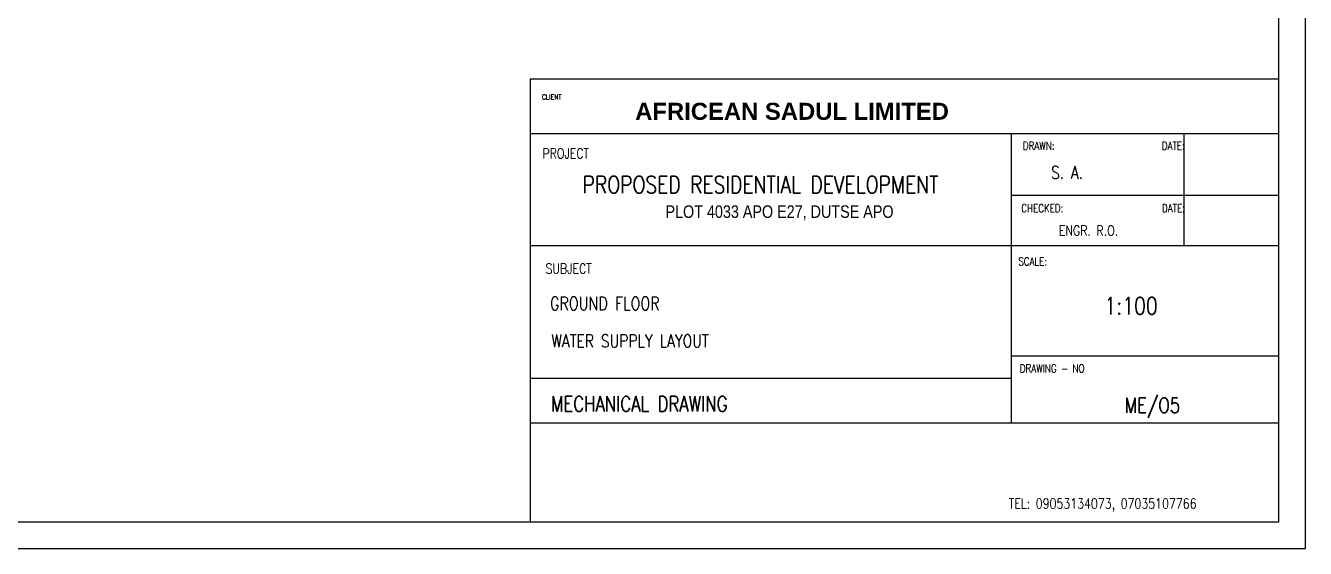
# Model space of a CAD drawing. Header units: inches. Extents: x 23 to 2032867, y 13 to 664695.
# Drawn here: x 394727 to 417234, y 482117 to 491307 of the extents above; entities that cross this region are included whole.
import ezdxf

# ---------------------------------------------------------------- set-up
doc = ezdxf.new("R2010")
doc.units = ezdxf.units.IN
doc.header["$MEASUREMENT"] = 0
for name, color, linetype in [('Annotation - Text', 7, 'Continuous'), ('GFROM', 7, 'Continuous'), ('LIAB', 8, 'Continuous'), ('Plotlyr150', 8, 'Continuous'), ('PLOTYR', 15, 'Continuous')]:
    doc.layers.add(name, color=color, linetype=linetype)
doc.styles.add('GENERATED_STYLE_3', font='arialbd.ttf')
doc.styles.add('SIMPLEX8', font='simplexd.shx', dxfattribs={"width": 0.8})

msp = doc.modelspace()

# ---------------------------------------------------------------- linework, layer by layer
at = {"layer": 'LIAB', "color": 7, "linetype": 'Continuous', "ltscale": 256.031999}
for p, q in [((416764.527, 482586.911), (416764.527, 508592.866)), ((416764.527, 490365.141), (403602.706, 490365.141)), ((403602.706, 490365.141), (403602.706, 482586.911)), ((403602.706, 489411.787), (416764.527, 489411.787)), ((412056.721, 489411.787), (412056.721, 484318.061)), ((415093.902, 489417.966), (415093.902, 487433.712)), ((416764.527, 488318.215), (412056.721, 488318.215)), ((416764.527, 487433.712), (403602.706, 487433.712)), ((412056.721, 485504.986), (416750.046, 485504.986)), ((403602.706, 485109.411), (412056.721, 485109.411)), ((416764.527, 484318.061), (403602.706, 484318.061)), ((379334.413, 482586.911), (416764.527, 482586.911))]:
    msp.add_line(p, q, dxfattribs=at)
at = {"layer": 'PLOTYR', "color": 1, "linetype": 'Continuous', "ltscale": 250}
for p, q in [((417233.949, 482117.489), (417233.949, 509062.288)), ((378741.379, 482117.489), (417233.949, 482117.489))]:
    msp.add_line(p, q, dxfattribs=at)

# ---------------------------------------------------------------- texts
at = {"layer": 'Annotation - Text', "linetype": 'Continuous', "lineweight": 20, "insert": (408176.129, 489950.73), "char_height": 300, "width": 7891.24482, "attachment_point": 2, "line_spacing_factor": 0.992596, "style": 'GENERATED_STYLE_3'}
msp.add_mtext('\\pi59.673;AFRICEAN SADUL LIMITED', dxfattribs=at)
at = {"layer": 'Annotation - Text', "color": 0, "linetype": 'Continuous', "lineweight": 20, "insert": (407920.875, 488147.234), "char_height": 220.29504, "width": 6419.9254, "attachment_point": 2, "line_spacing_factor": 0.992596, "style": 'GENERATED_STYLE_3'}
msp.add_mtext('\\pi43.81889; {\\fTechnicLite|b0|i0|c2|p2;PLOT 4033 APO E27, DUTSE APO }', dxfattribs=at)
at = {"layer": 'GFROM', "color": 7, "linetype": 'Continuous', "ltscale": 204.216, "style": 'SIMPLEX8', "width": 0.8}
for s, height, p in [('PROPOSED RESIDENTIAL DEVELOPMENT', 301.23038, (404523.295, 488360.445, -5724.903)), ('GROUND FLOOR', 229.50886, (403949.984, 486307.971)), ('WATER SUPPLY LAYOUT', 223.13362, (403972.415, 485651.87))]:
    msp.add_text(s, height=height, dxfattribs=at).set_placement(p)
at = {"layer": 'Plotlyr150', "color": 7, "linetype": 'Continuous', "ltscale": 251.249999, "style": 'SIMPLEX8', "width": 0.8}
for s, height, p in [('CLIENT', 87.5604, (403807.179, 490009.478)), ('PROJECT', 175.1207, (403817.775, 488972.388)), ('DRAWN:                      DATE:', 140.09657, (412265.639, 489125.676)), ('CHECKED:                    DATE:', 140.09657, (412237.354, 488026.89)), ('SUBJECT', 175.1207, (403871.638, 486948.553)), ('SCALE:', 140.0966, (412186.356, 487091.998)), ('DRAWING - NO', 140.09657, (412210.781, 485210.382))]:
    msp.add_text(s, height=height, dxfattribs=at).set_placement(p)
at = {"layer": 'Plotlyr150', "color": 7, "linetype": 'Continuous', "ltscale": 306.324012, "style": 'SIMPLEX8', "width": 0.8}
for s, height, p in [('S. A.', 221.3121, (412760.821, 488616.456)), ('ENGR. R.O.', 177.0497, (412897.298, 487614.805)), ('1:100', 303.5832, (413700.336, 486229.629)), ('ME/O5', 265.5745, (414056.655, 484499.762)), ('MECHANICAL DRAWING', 265.57453, (403966.976, 484525.743)), ('TEL: 09053134073, 07035107766', 177.04969, (412017.76, 482817.134))]:
    msp.add_text(s, height=height, dxfattribs=at).set_placement(p)

doc.saveas('drawing.dxf')
